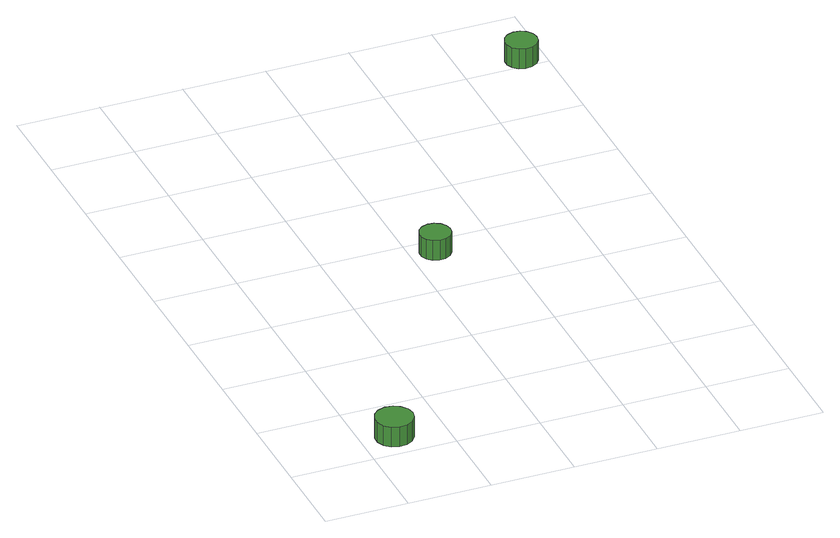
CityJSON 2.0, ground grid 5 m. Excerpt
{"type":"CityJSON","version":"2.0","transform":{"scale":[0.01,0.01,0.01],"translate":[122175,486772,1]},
"CityObjects":{
"tree1":{"type":"SolitaryVegetationObject","attributes":{"function":"something"},"geometry":[{"type":"MultiSurface","lod":"1","boundaries":[[[0,1,2,3,4,5,6,7,8,9,10,11,12,13,14]],[[15,16,17,18,19,20,21,22,23,24,25,26,27,28,29]],[[0,29,28,1]],[[1,28,27,2]],[[2,27,26,3]],[[3,26,25,4]],[[4,25,24,5]],[[5,24,23,6]],[[6,23,22,7]],[[7,22,21,8]],[[8,21,20,9]],[[9,20,19,10]],[[10,19,18,11]],[[11,18,17,12]],[[12,17,16,13]],[[13,16,15,14]],[[14,15,29,0]]]}]},
"tree2":{"type":"SolitaryVegetationObject","attributes":{"function":"something"},"geometry":[{"type":"MultiSurface","lod":"1","boundaries":[[[30,31,32,33,34,35,36,37,38,39,40,41,42,43,44]],[[45,46,47,48,49,50,51,52,53,54,55,56,57,58,59]],[[30,59,58,31]],[[31,58,57,32]],[[32,57,56,33]],[[33,56,55,34]],[[34,55,54,35]],[[35,54,53,36]],[[36,53,52,37]],[[37,52,51,38]],[[38,51,50,39]],[[39,50,49,40]],[[40,49,48,41]],[[41,48,47,42]],[[42,47,46,43]],[[43,46,45,44]],[[44,45,59,30]]]}]},
"tree3":{"type":"SolitaryVegetationObject","attributes":{"function":"something"},"geometry":[{"type":"MultiSurface","lod":"1","boundaries":[[[60,61,62,63,64,65,66,67,68,69,70,71,72,73,74]],[[75,76,77,78,79,80,81,82,83,84,85,86,87,88,89]],[[60,89,88,61]],[[61,88,87,62]],[[62,87,86,63]],[[63,86,85,64]],[[64,85,84,65]],[[65,84,83,66]],[[66,83,82,67]],[[67,82,81,68]],[[68,81,80,69]],[[69,80,79,70]],[[70,79,78,71]],[[71,78,77,72]],[[72,77,76,73]],[[73,76,75,74]],[[74,75,89,60]]]}]}
},
"vertices":[
[305,169,139],[295,215,139],[267,253,139],[227,277,139],[180,282,139],[135,267,139],[100,236,139],[81,193,139],[81,146,139],[100,102,139],[135,71,139],[180,56,139],[227,61,139],[267,85,139],[295,123,139],[295,123,10],[267,85,10],[227,61,10],[180,56,10],[135,71,10],[100,102,10],[81,146,10],[81,193,10],[100,236,10],[135,267,10],[180,282,10],[227,277,10],[267,253,10],[295,215,10],[305,169,10],
[1235,1876,139],[1227,1914,139],[1205,1945,139],[1171,1964,139],[1133,1968,139],[1097,1956,139],[1068,1931,139],[1052,1896,139],[1052,1857,139],[1068,1822,139],[1097,1796,139],[1133,1784,139],[1171,1788,139],[1205,1807,139],[1227,1839,139],[1227,1839,10],[1205,1807,10],[1171,1788,10],[1133,1784,10],[1097,1796,10],[1068,1822,10],[1052,1857,10],[1052,1896,10],[1068,1931,10],[1097,1956,10],[1133,1968,10],[1171,1964,10],[1205,1945,10],[1227,1914,10],[1235,1876,10],
[2455,3571,130],[2447,3610,130],[2424,3642,130],[2389,3662,130],[2350,3666,130],[2312,3653,130],[2282,3627,130],[2266,3590,130],[2266,3551,130],[2282,3514,130],[2312,3488,130],[2350,3475,130],[2389,3480,130],[2424,3500,130],[2447,3532,130],[2447,3532,1],[2424,3500,1],[2389,3480,1],[2350,3475,1],[2312,3488,1],[2282,3514,1],[2266,3551,1],[2266,3590,1],[2282,3627,1],[2312,3653,1],[2350,3666,1],[2389,3662,1],[2424,3642,1],[2447,3610,1],[2455,3571,1]
]}
